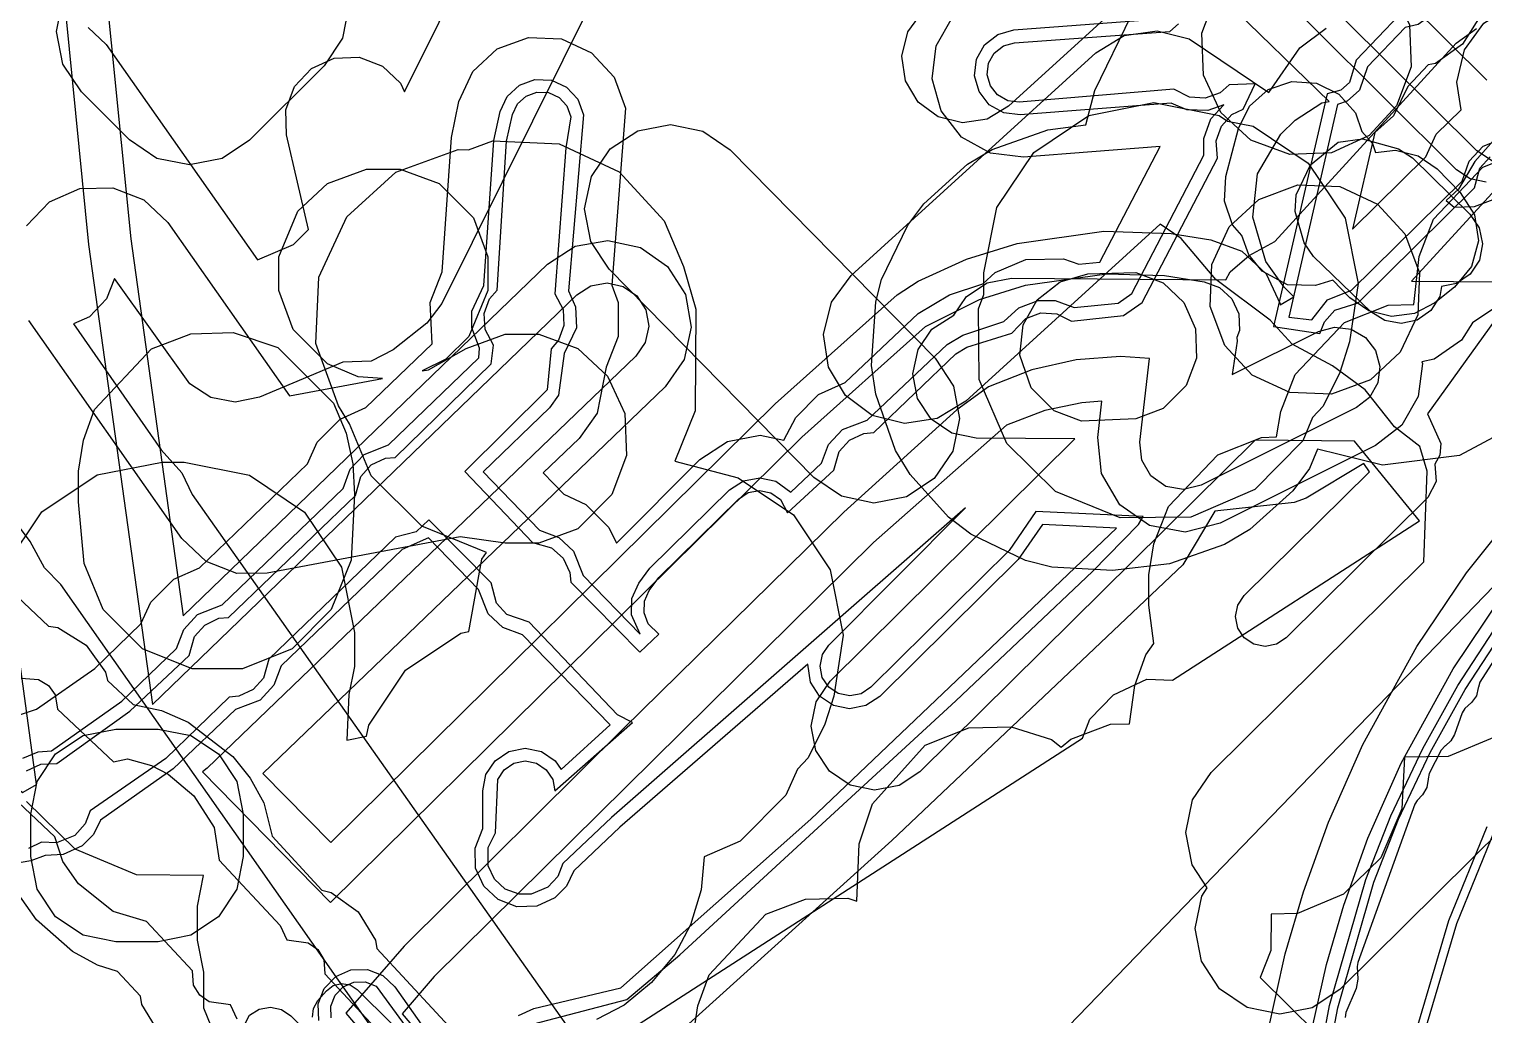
# Model space of a CAD drawing. Header units: metres. Extents: x -2677 to -840, y 169 to 1487.
# Drawn here: x -2568.76 to -2534.54, y 589.7 to 612.88 of the extents above; entities that cross this region are included whole.
import ezdxf

# ---------------------------------------------------------------- set-up
doc = ezdxf.new("R2010")
doc.units = ezdxf.units.M
doc.layers.add('AI_GREENING_EXCLUSIONS', color=1, linetype='Continuous')
doc.layers.add('AI_GREENING_LAWN', color=82, linetype='Continuous')

msp = doc.modelspace()

# ---------------------------------------------------------------- linework, layer by layer
at = {"layer": 'AI_GREENING_EXCLUSIONS'}
for points in [[(-2599.905, 621.773), (-2568.918, 594.936), (-2568.901, 594.943), (-2568.583, 595.121), (-2570.345, 608.002), (-2570.686, 611.962), (-2571.121, 615.351)], [(-2534.219, 609.697), (-2534.709, 610.021), (-2538.858, 614.142), (-2539.184, 614.626), (-2539.301, 615.198), (-2539.191, 615.771), (-2538.87, 616.258), (-2536.797, 618.366), (-2537.129, 618.693), (-2537.458, 619.177), (-2537.577, 619.75), (-2537.468, 620.325), (-2537.147, 620.814), (-2536.663, 621.143), (-2536.09, 621.262), (-2535.429, 621.097), (-2534.912, 621.261), (-2534.329, 621.211)], [(-2532.941, 621.016), (-2536.287, 617.645), (-2537.034, 615.324), (-2536.008, 614.413), (-2535.851, 614.189), (-2535.791, 613.923), (-2535.838, 613.654), (-2535.984, 613.423), (-2536.208, 613.266), (-2536.528, 613.216), (-2537.544, 612.152), (-2537.705, 611.629), (-2537.909, 611.447), (-2538.232, 611.361), (-2539.49, 605.887), (-2538.404, 605.724), (-2538.293, 606.003), (-2538.05, 606.271), (-2537.5, 606.45), (-2534.762, 609.151), (-2534.637, 609.61), (-2534.394, 609.878)], [(-2532.728, 620.805), (-2536.023, 617.484), (-2536.679, 615.448), (-2535.8, 614.63), (-2535.576, 614.311), (-2535.491, 613.93), (-2535.558, 613.546), (-2535.767, 613.216), (-2536.087, 612.992), (-2536.392, 612.924), (-2537.28, 611.993), (-2537.466, 611.448), (-2537.757, 611.189), (-2537.982, 611.111), (-2539.131, 606.111), (-2538.592, 606.048), (-2538.218, 606.52), (-2537.656, 606.744), (-2535.057, 609.31), (-2534.886, 609.778), (-2534.562, 610.127), (-2534.001, 610.351)], [(-2532.018, 620.101), (-2535.145, 616.95), (-2535.53, 615.754), (-2535.11, 615.353), (-2534.661, 614.715), (-2534.491, 613.953), (-2534.626, 613.185), (-2535.044, 612.526), (-2535.683, 612.077), (-2535.854, 612.039), (-2536.334, 611.536), (-2536.668, 610.846), (-2537.107, 610.455), (-2537.63, 608.178), (-2535.907, 609.878), (-2535.661, 610.416), (-2535.077, 610.986), (-2535.181, 611.634), (-2535.002, 612.394), (-2534.545, 613.026), (-2534.056, 613.328)], [(-2534.49, 609.284), (-2534.867, 609.361), (-2535.187, 609.574), (-2540.247, 614.616), (-2540.464, 614.941), (-2540.539, 615.324), (-2540.463, 615.706), (-2540.245, 616.031), (-2538.49, 617.782), (-2537.903, 618.26), (-2537.52, 618.335), (-2537.138, 618.259), (-2537.138, 618.259), (-2536.813, 618.041), (-2536.597, 617.717), (-2536.521, 617.334), (-2536.598, 616.951), (-2536.815, 616.627), (-2538.169, 615.347), (-2534.473, 611.683)], [(-2567.37, 612.924), (-2566.946, 612.52), (-2563.39, 607.461), (-2562.544, 607.817), (-2562.184, 608.174), (-2562.703, 610.399), (-2562.722, 610.984), (-2562.516, 611.532), (-2562.116, 611.959), (-2561.583, 612.201), (-2560.998, 612.22), (-2560.45, 612.014), (-2560.023, 611.614), (-2559.928, 611.405), (-2557.478, 616.344)], [(-2554.79, 615.01), (-2559.049, 606.428), (-2559.406, 605.965), (-2560.195, 605.339), (-2560.716, 605.072), (-2561.381, 605.052), (-2563.34, 604.228), (-2563.914, 604.11), (-2564.488, 604.221), (-2564.977, 604.544), (-2566.748, 607.022), (-2566.936, 606.538), (-2567.339, 606.115), (-2567.712, 605.95), (-2565.65, 602.993), (-2565.168, 602.45), (-2564.927, 601.937), (-2555.599, 588.722), (-2543.98, 596.213), (-2543.81, 596.658), (-2543.251, 597.232), (-2542.473, 597.597), (-2541.864, 597.577), (-2536.053, 601.323), (-2537.588, 603.196), (-2539.922, 603.214), (-2547.809, 595.42), (-2548.298, 595.097), (-2548.872, 594.986), (-2549.446, 595.103), (-2549.931, 595.431), (-2550.253, 595.919), (-2550.365, 596.493), (-2550.248, 597.067), (-2549.92, 597.552), (-2544.167, 603.245), (-2546.482, 603.263), (-2547.055, 603.381), (-2547.539, 603.71), (-2547.861, 604.199), (-2547.971, 604.774), (-2547.852, 605.347), (-2547.524, 605.831), (-2547.01, 606.157), (-2546.714, 606.594), (-2546.225, 606.916), (-2545.65, 607.026), (-2540.608, 606.988), (-2540.51, 607.178), (-2540.063, 607.556), (-2539.46, 607.89), (-2535.191, 612.55), (-2534.719, 612.896)], [(-2568.048, 614.718), (-2567.361, 607.815), (-2565.86, 597.005), (-2555.877, 606.637), (-2555.548, 606.847), (-2555.164, 606.916), (-2554.783, 606.832), (-2554.463, 606.609), (-2554.252, 606.28), (-2554.184, 605.896), (-2554.267, 605.515), (-2554.491, 605.195), (-2564.571, 595.504), (-2564.684, 595.418), (-2561.667, 592.345), (-2550.581, 603.292), (-2547.673, 605.892), (-2546.402, 606.522), (-2545.327, 606.863), (-2543.409, 607.131), (-2542.051, 607.091), (-2541.125, 606.944), (-2540.759, 606.808), (-2540.472, 606.543), (-2540.309, 606.189), (-2540.294, 605.799), (-2540.355, 605.635), (-2540.348, 605.549), (-2540.462, 604.759), (-2538.43, 605.774), (-2538.054, 605.876), (-2537.667, 605.827), (-2537.328, 605.634), (-2537.089, 605.325), (-2536.986, 604.949), (-2537.035, 604.562), (-2537.229, 604.223), (-2537.537, 603.984), (-2541.191, 602.16), (-2541.604, 602.056), (-2542.024, 602.132), (-2542.373, 602.377), (-2542.588, 602.744), (-2542.632, 603.168), (-2542.408, 605.138), (-2543.091, 605.183), (-2544.133, 605.104), (-2545.176, 604.869), (-2546.196, 604.475), (-2546.939, 603.932), (-2549.599, 601.523), (-2554.784, 596.433), (-2559.935, 591.317), (-2561.309, 589.744), (-2558.476, 586.422)], [(-2567.054, 614.831), (-2566.37, 607.948), (-2565.137, 599.084), (-2556.57, 607.358), (-2555.912, 607.778), (-2555.144, 607.916), (-2554.382, 607.748), (-2553.742, 607.302), (-2553.321, 606.645), (-2553.184, 605.877), (-2553.351, 605.114), (-2553.798, 604.474), (-2563.26, 595.378), (-2561.66, 593.757), (-2551.213, 604.07), (-2548.339, 606.638), (-2547.849, 606.96), (-2546.71, 607.473), (-2545.519, 607.844), (-2543.483, 608.128), (-2541.894, 608.079), (-2540.967, 607.931), (-2540.236, 607.66), (-2539.663, 607.13), (-2539.337, 606.421), (-2539.336, 606.4), (-2539.01, 606.59), (-2539.243, 606.814), (-2539.674, 607.422), (-2539.974, 608.459), (-2539.866, 609.477), (-2539.317, 610.414), (-2538.979, 610.739), (-2538.353, 611.147), (-2538.179, 611.183), (-2540.617, 613.55)], [(-2533.513, 603.711), (-2535.119, 602.855), (-2536.926, 602.631), (-2538.454, 603.009), (-2538.646, 602.548), (-2539.039, 602.023), (-2540.051, 601.118), (-2540.64, 600.763), (-2541.936, 600.309), (-2543.281, 600.151), (-2544.703, 600.232), (-2545.323, 600.387), (-2546.606, 601.007), (-2547.138, 601.409), (-2548.036, 602.412), (-2548.378, 602.975), (-2548.845, 604.297), (-2548.946, 604.973), (-2548.845, 606.47), (-2548.709, 606.998), (-2548.09, 608.276), (-2547.718, 608.778), (-2546.685, 609.706), (-2546.111, 610.053), (-2544.8, 610.515), (-2543.908, 610.635), (-2543.695, 611.442), (-2542.837, 613.195)], [(-2569.171, 596.694), (-2568.583, 596.893), (-2567.217, 597.852), (-2566.128, 598.899), (-2565.895, 599.408), (-2565.355, 599.948), (-2564.755, 600.219), (-2562.213, 602.663), (-2561.98, 603.171), (-2561.439, 603.711), (-2560.839, 603.983), (-2559.276, 605.485), (-2559.327, 606.451), (-2559.044, 607.179), (-2558.825, 610.336), (-2558.651, 611.18), (-2558.323, 611.888), (-2557.75, 612.418), (-2557.017, 612.687), (-2556.237, 612.656), (-2555.529, 612.328), (-2555, 611.755), (-2554.731, 611.022), (-2555.056, 606.859), (-2554.906, 606.451), (-2554.906, 605.659), (-2555.19, 604.931), (-2555.399, 603.849), (-2555.825, 603.254), (-2556.666, 602.446), (-2556.18, 601.944), (-2555.663, 601.708), (-2555.122, 601.167), (-2554.946, 600.795), (-2552.985, 602.762), (-2552.332, 603.19), (-2551.565, 603.335), (-2551.005, 603.218), (-2550.729, 603.754), (-2550.189, 604.294), (-2549.566, 604.575), (-2547.852, 606.193), (-2547.112, 606.636), (-2546.328, 606.897), (-2546.039, 607.16), (-2545.317, 607.462), (-2544.428, 607.482), (-2544.071, 607.354), (-2543.576, 607.402), (-2542.157, 610.119), (-2545.371, 609.871), (-2546.146, 609.964), (-2546.826, 610.346), (-2547.309, 610.96), (-2547.519, 611.711), (-2547.426, 612.486), (-2547.044, 613.166)], [(-2568.906, 595.742), (-2568.545, 595.893), (-2568.229, 595.913), (-2566.58, 597.078), (-2565.289, 598.317), (-2565.12, 598.769), (-2564.796, 599.119), (-2564.22, 599.343), (-2561.373, 602.081), (-2561.204, 602.533), (-2560.88, 602.882), (-2560.304, 603.107), (-2558.182, 605.15), (-2558.165, 605.381), (-2558.347, 605.857), (-2558.347, 606.253), (-2558.06, 606.853), (-2557.828, 610.267), (-2557.678, 610.946), (-2557.515, 611.3), (-2557.228, 611.564), (-2556.862, 611.699), (-2556.472, 611.683), (-2556.118, 611.52), (-2555.853, 611.233), (-2555.718, 610.867), (-2556.069, 606.728), (-2555.906, 606.35), (-2555.887, 605.857), (-2556.174, 605.257), (-2556.305, 604.273), (-2556.518, 603.975), (-2558.082, 602.472), (-2556.758, 601.102), (-2556.301, 600.932), (-2555.952, 600.608), (-2555.727, 600.036), (-2554.384, 598.653), (-2554.591, 599.107), (-2554.58, 599.497), (-2554.42, 599.853), (-2554.161, 600.206), (-2552.284, 602.048), (-2551.958, 602.262), (-2551.574, 602.335), (-2551.192, 602.255), (-2550.843, 601.995), (-2550.121, 602.675), (-2549.954, 603.116), (-2549.63, 603.465), (-2549.044, 603.69), (-2547.166, 605.466), (-2546.796, 605.687), (-2545.833, 606.004), (-2545.48, 606.331), (-2545.022, 606.502), (-2544.626, 606.502), (-2544.181, 606.337), (-2543.146, 606.438), (-2542.826, 606.669), (-2541.133, 609.917), (-2541.133, 610.313), (-2540.962, 610.771), (-2540.655, 611.105), (-2541.036, 610.966), (-2541.529, 610.986), (-2541.899, 611.143), (-2545.448, 610.868), (-2545.836, 610.915), (-2546.176, 611.106), (-2546.417, 611.413), (-2546.522, 611.788), (-2546.476, 612.176), (-2546.285, 612.516), (-2545.978, 612.757), (-2545.602, 612.862), (-2542.038, 613.133)], [(-2568.818, 595.439), (-2568.486, 595.599), (-2568.105, 595.617), (-2566.388, 596.846), (-2564.996, 598.155), (-2564.871, 598.602), (-2564.628, 598.87), (-2564.296, 599.029), (-2564.066, 599.049), (-2561.081, 601.919), (-2560.955, 602.365), (-2560.713, 602.634), (-2560.38, 602.793), (-2560.15, 602.813), (-2557.891, 605.014), (-2557.84, 605.453), (-2558.033, 605.819), (-2558.053, 606.193), (-2557.928, 606.544), (-2557.75, 606.747), (-2557.528, 610.246), (-2557.387, 610.875), (-2557.272, 611.123), (-2557.071, 611.308), (-2556.815, 611.403), (-2556.542, 611.392), (-2556.294, 611.277), (-2556.109, 611.076), (-2556.015, 610.82), (-2556.136, 610.091), (-2556.393, 606.657), (-2556.2, 606.291), (-2556.181, 605.916), (-2556.306, 605.566), (-2556.484, 605.363), (-2556.577, 604.4), (-2558.507, 602.479), (-2556.919, 600.809), (-2556.469, 600.683), (-2556.2, 600.441), (-2556.041, 600.108), (-2556.021, 599.882), (-2554.394, 598.231), (-2553.944, 598.656), (-2554.198, 598.901), (-2554.295, 599.157), (-2554.287, 599.43), (-2554.175, 599.679), (-2553.951, 599.992), (-2552.074, 601.834), (-2551.845, 601.984), (-2551.577, 602.035), (-2551.31, 601.979), (-2551.084, 601.825), (-2550.918, 601.512), (-2549.831, 602.51), (-2549.705, 602.948), (-2549.463, 603.217), (-2549.13, 603.376), (-2548.892, 603.396), (-2546.96, 605.248), (-2546.701, 605.402), (-2545.647, 605.73), (-2545.313, 606.082), (-2544.963, 606.208), (-2544.588, 606.188), (-2544.239, 606.012), (-2543.019, 606.149), (-2542.583, 606.451), (-2540.808, 609.852), (-2540.839, 610.253), (-2540.713, 610.604), (-2540.471, 610.872), (-2540.205, 611.003), (-2539.919, 611.596), (-2540.536, 611.569), (-2540.745, 611.386), (-2541.095, 611.26), (-2541.47, 611.28), (-2541.831, 611.468), (-2545.471, 611.167), (-2545.743, 611.2), (-2545.981, 611.334), (-2546.149, 611.548), (-2546.223, 611.811), (-2546.191, 612.083), (-2546.057, 612.321), (-2545.842, 612.489), (-2545.579, 612.563), (-2541.931, 612.824), (-2541.722, 613.007)], [(-2532.556, 595.623), (-2537.928, 590.303), (-2538.579, 589.873), (-2539.345, 589.724), (-2540.11, 589.88), (-2540.757, 590.317), (-2541.187, 590.968), (-2541.335, 591.734), (-2541.179, 592.499), (-2541.048, 592.693), (-2541.403, 593.23), (-2541.551, 593.996), (-2541.395, 594.76), (-2540.958, 595.407), (-2535.957, 600.359), (-2535.879, 602.491), (-2536.046, 603.068), (-2536.641, 603.528), (-2537.332, 604.399), (-2538.105, 604.967), (-2539.048, 605.473), (-2539.567, 606.041), (-2540.848, 606.993), (-2541.666, 607.957), (-2542.155, 608.296), (-2546.73, 604.132), (-2547.399, 603.729), (-2548.17, 603.613), (-2548.928, 603.801), (-2549.556, 604.264), (-2549.958, 604.933), (-2550.074, 605.704), (-2549.886, 606.462), (-2549.423, 607.09), (-2543.67, 612.327), (-2543.001, 612.729), (-2542.229, 612.846), (-2541.472, 612.658), (-2539.604, 611.394), (-2538.869, 612.444), (-2538.255, 612.908)], [(-2533.499, 611.18), (-2534.755, 609.77), (-2535.138, 609.119), (-2535.431, 608.856), (-2535.24, 608.694), (-2534.76, 608.713), (-2532.98, 609.378)], [(-2532.979, 610.523), (-2536.248, 606.955), (-2529.356, 606.904)], [(-2569.327, 600.235), (-2568.459, 601.532), (-2567.162, 602.4), (-2565.631, 602.704), (-2565.109, 602.699), (-2565.109, 602.699), (-2563.578, 602.395), (-2562.281, 601.527), (-2561.413, 600.23), (-2561.109, 598.699), (-2561.109, 597.893), (-2561.24, 597.234), (-2561.285, 596.162), (-2560.823, 596.254), (-2560.772, 596.513), (-2559.904, 597.81), (-2558.607, 598.678), (-2558.413, 598.716), (-2558.109, 600.42), (-2558.004, 600.575), (-2559.525, 601.195), (-2560.712, 602.382), (-2561.222, 603.601), (-2561.479, 604.026), (-2562.013, 605.492), (-2561.945, 607.052), (-2561.285, 608.466), (-2560.134, 609.52), (-2558.668, 610.054), (-2558.428, 610.044), (-2557.851, 610.254), (-2556.292, 610.186), (-2554.877, 609.526), (-2553.823, 608.375), (-2553.37, 607.302), (-2553.078, 606.299), (-2553.09, 603.904), (-2553.568, 602.721), (-2552.08, 602.332), (-2550.783, 601.464), (-2549.915, 600.167), (-2549.611, 598.636), (-2549.832, 597.195), (-2550.044, 596.54), (-2550.437, 595.75), (-2550.686, 595.483), (-2550.958, 594.87), (-2552.038, 593.79), (-2552.883, 593.42), (-2552.955, 592.643), (-2553.203, 591.824), (-2553.575, 591.121), (-2554.119, 590.467), (-2554.762, 589.934), (-2555.416, 589.599)], [(-2531.482, 609.936), (-2535.866, 603.84), (-2535.554, 603.137), (-2535.581, 602.866), (-2535.697, 602.65), (-2535.662, 602.244), (-2535.858, 601.869), (-2539.192, 598.568), (-2539.42, 598.417), (-2539.688, 598.365), (-2539.956, 598.42), (-2540.182, 598.573), (-2540.333, 598.8), (-2540.385, 599.069), (-2540.33, 599.336), (-2540.177, 599.563), (-2537.235, 602.476), (-2537.364, 602.671), (-2538.722, 601.851), (-2539.007, 601.755), (-2540.872, 601.549), (-2541.626, 600.286), (-2548.465, 593.806), (-2553.893, 588.904)], [(-2553.144, 589.191), (-2553.027, 589.918), (-2552.766, 590.642), (-2551.429, 592.072), (-2550.498, 592.422), (-2549.504, 592.449), (-2549.291, 592.381), (-2549.235, 593.723), (-2548.924, 594.67), (-2547.686, 596.043), (-2546.656, 596.45), (-2545.662, 596.477), (-2544.713, 596.177), (-2544.481, 596.001), (-2544.259, 596.189), (-2543.328, 596.539), (-2542.878, 596.551), (-2542.753, 597.448), (-2542.492, 598.172), (-2542.304, 598.439), (-2542.42, 599.334), (-2542.419, 600.052), (-2542.302, 600.779), (-2541.963, 601.654), (-2540.803, 602.876), (-2539.773, 603.283), (-2539.419, 603.293), (-2539.32, 603.888), (-2538.981, 604.763), (-2537.821, 605.985), (-2536.791, 606.392), (-2536.191, 606.408), (-2536.064, 607.539), (-2535.725, 608.414), (-2534.565, 609.636), (-2533.535, 610.043)], [(-2568.821, 608.254), (-2568.282, 608.818), (-2567.569, 609.134), (-2566.788, 609.153), (-2566.061, 608.871), (-2565.496, 608.333), (-2562.632, 604.259), (-2560.444, 604.671), (-2561.019, 604.71), (-2561.742, 605.012), (-2562.548, 605.818), (-2562.889, 606.735), (-2562.889, 607.527), (-2562.441, 608.603), (-2561.742, 609.25), (-2560.825, 609.591), (-2560.825, 609.591), (-2560.033, 609.591), (-2559.116, 609.25), (-2558.31, 608.444), (-2557.969, 607.527), (-2557.969, 606.735), (-2558.417, 605.659), (-2558.957, 605.119), (-2559.514, 604.846), (-2559.364, 604.874), (-2558.482, 605.371), (-2557.565, 605.712), (-2556.773, 605.712), (-2555.856, 605.371), (-2555.157, 604.724), (-2554.748, 603.842), (-2554.709, 602.856), (-2555.05, 601.939), (-2555.856, 601.133), (-2556.773, 600.792), (-2557.565, 600.792), (-2558.624, 600.943), (-2563.157, 600.09), (-2563.87, 600.085), (-2564.598, 600.366), (-2565.163, 600.905), (-2568.768, 606.032)], [(-2534.147, 606.422), (-2534.809, 605.978), (-2535.069, 605.572), (-2535.71, 605.126), (-2536.001, 605.062), (-2535.989, 605.019), (-2536.087, 604.245), (-2536.474, 603.567), (-2537.091, 603.089), (-2540.745, 601.266), (-2541.571, 601.056), (-2542.409, 601.21), (-2543.107, 601.698), (-2543.539, 602.433), (-2543.625, 603.281), (-2543.528, 604.135), (-2543.998, 604.099), (-2544.867, 603.918), (-2545.77, 603.569), (-2548.898, 600.81), (-2559.23, 590.608), (-2559.988, 589.726), (-2557.766, 587.126)], [(-2524.798, 552.142), (-2540.803, 568.239), (-2541.447, 568.756), (-2541.684, 569.111), (-2557.718, 585.162), (-2568.013, 599.821), (-2568.398, 600.212), (-2568.731, 600.832), (-2569.281, 601.575)], [(-2557.07, 589.446), (-2554.698, 590.064), (-2553.455, 591.119), (-2546.96, 597.092), (-2543.751, 600.132), (-2542.664, 601.231), (-2542.556, 601.421), (-2545.079, 601.544), (-2545.711, 600.626), (-2548.963, 597.406), (-2549.191, 597.255), (-2549.459, 597.203), (-2549.727, 597.258), (-2549.953, 597.411), (-2550.104, 597.639), (-2550.156, 597.907), (-2550.101, 598.175), (-2549.949, 598.401), (-2546.738, 601.626), (-2555.062, 594.345), (-2556.209, 593.266), (-2556.326, 592.958), (-2556.558, 592.705), (-2556.952, 592.541), (-2557.23, 592.541), (-2557.56, 592.662), (-2557.813, 592.894), (-2557.961, 593.211), (-2557.961, 593.643), (-2557.791, 593.982), (-2557.738, 595.242), (-2557.586, 595.469), (-2557.359, 595.621), (-2557.091, 595.674), (-2556.823, 595.621), (-2556.596, 595.469), (-2556.444, 595.242), (-2556.391, 594.973), (-2554.571, 596.579), (-2554.919, 596.761), (-2556.996, 598.936), (-2557.526, 599.115), (-2557.768, 599.384), (-2557.894, 599.863), (-2559.361, 601.348), (-2559.656, 601.066), (-2560.139, 600.94), (-2563.124, 598.071), (-2563.249, 597.624), (-2563.492, 597.356), (-2563.824, 597.196), (-2564.054, 597.177), (-2565.54, 595.731), (-2567.322, 594.502), (-2567.439, 594.194), (-2567.682, 593.925), (-2568.111, 593.746), (-2568.467, 593.762), (-2568.772, 593.619)], [(-2531.899, 565.099), (-2535.363, 568.96), (-2535.672, 569.419), (-2537.822, 573.828), (-2538.792, 576.023), (-2539.522, 578.322), (-2539.998, 582.405), (-2540.074, 584.094), (-2540.032, 585.952), (-2539.897, 587.516), (-2539.64, 589.228), (-2539.214, 591.139), (-2538.788, 592.598), (-2538.198, 594.235), (-2537.388, 596.063), (-2536.119, 598.364), (-2534.948, 600.1), (-2533.565, 601.83)], [(-2557.245, 589.689), (-2556.891, 589.852), (-2554.842, 590.338), (-2550.375, 594.304), (-2543.184, 601.151), (-2544.924, 601.237), (-2545.5, 600.413), (-2548.752, 597.193), (-2549.078, 596.978), (-2549.461, 596.903), (-2549.843, 596.981), (-2550.167, 597.2), (-2550.382, 597.525), (-2550.447, 597.952), (-2554.864, 594.12), (-2555.95, 593.095), (-2556.12, 592.727), (-2556.391, 592.456), (-2556.815, 592.262), (-2557.289, 592.247), (-2557.728, 592.414), (-2558.062, 592.727), (-2558.256, 593.151), (-2558.271, 593.625), (-2558.091, 594.084), (-2558.091, 594.974), (-2558.015, 595.357), (-2557.798, 595.681), (-2557.474, 595.898), (-2557.091, 595.974), (-2556.708, 595.898), (-2556.384, 595.681), (-2556.245, 595.473), (-2555.09, 596.522), (-2557.157, 598.643), (-2557.614, 598.813), (-2557.963, 599.137), (-2558.188, 599.709), (-2559.362, 600.918), (-2559.985, 600.646), (-2562.831, 597.909), (-2563.001, 597.457), (-2563.324, 597.107), (-2563.901, 596.883), (-2565.367, 595.486), (-2567.081, 594.286), (-2567.244, 593.947), (-2567.514, 593.676), (-2567.955, 593.472), (-2568.382, 593.452), (-2568.722, 593.323), (-2569.224, 593.239)], [(-2570.788, 601.184), (-2568.303, 598.847), (-2568.08, 598.811), (-2567.417, 598.4), (-2566.961, 597.766), (-2566.915, 597.569), (-2566.311, 597.005), (-2565.647, 596.863), (-2565.014, 596.588), (-2563.97, 595.78), (-2563.562, 595.27), (-2563.241, 594.692), (-2563.039, 593.906), (-2561.872, 592.635), (-2561.653, 592.583), (-2561.02, 592.127), (-2560.61, 591.463), (-2560.578, 591.263), (-2557.793, 588.253)], [(-2531.155, 565.766), (-2534.619, 569.628), (-2536.923, 574.266), (-2537.814, 576.265), (-2538.331, 577.764), (-2538.529, 578.443), (-2539, 582.475), (-2539.074, 584.1), (-2539.034, 585.893), (-2538.658, 589.04), (-2538.247, 590.886), (-2537.839, 592.283), (-2537.272, 593.858), (-2536.488, 595.626), (-2535.266, 597.842), (-2534.14, 599.511)], [(-2534.504, 569.989), (-2537.533, 576.373), (-2538.233, 578.489), (-2538.753, 583.407), (-2538.736, 585.839), (-2538.473, 588.327), (-2538.172, 589.922), (-2538.172, 589.922), (-2537.318, 592.886), (-2536.729, 594.388), (-2535.982, 595.968), (-2535.153, 597.45), (-2534.2, 598.912)], [(-2534.324, 570.077), (-2537.353, 576.458), (-2538.034, 578.51), (-2538.553, 583.405), (-2538.536, 585.838), (-2538.274, 588.306), (-2537.978, 589.873), (-2537.978, 589.873), (-2537.128, 592.825), (-2536.548, 594.303), (-2535.807, 595.871), (-2534.979, 597.352), (-2534.032, 598.803)], [(-2569.044, 597.629), (-2568.536, 597.593), (-2568.304, 597.449), (-2568.144, 597.228), (-2568.094, 596.891), (-2566.772, 595.657), (-2566.443, 595.721), (-2565.882, 595.567), (-2565.488, 595.363), (-2564.881, 594.853), (-2564.403, 594.11), (-2564.291, 593.343), (-2562.857, 591.803), (-2562.698, 591.472), (-2562.193, 591.401), (-2561.972, 591.241), (-2561.828, 591.009), (-2561.801, 590.669), (-2558.778, 587.421)], [(-2534.295, 596.235), (-2535.379, 595.782), (-2536.408, 595.765), (-2536.47, 594.55), (-2536.968, 593.399), (-2537.845, 592.544), (-2538.929, 592.091), (-2539.549, 592.074), (-2539.557, 591.218), (-2539.805, 590.584), (-2538.468, 589.265)], [(-2563.862, 589.607), (-2564.021, 589.938), (-2564.526, 590.009), (-2564.747, 590.169), (-2564.891, 590.401), (-2564.918, 590.741), (-2565.997, 591.9), (-2566.783, 592.135), (-2567.597, 592.786), (-2567.962, 593.307), (-2568.155, 593.894), (-2569.448, 595.102)], [(-2564.029, 588.342), (-2564.649, 589.864), (-2564.649, 590.707), (-2564.798, 591.457), (-2564.798, 592.259), (-2564.655, 592.98), (-2566.23, 592.996), (-2567.675, 593.6), (-2568.819, 594.723)], [(-2534.473, 594.125), (-2535.376, 591.915), (-2536.325, 588.705), (-2536.57, 584.185), (-2536.427, 581.318), (-2536.098, 578.951), (-2535.505, 577.219), (-2533.974, 573.915)], [(-2534.292, 594.04), (-2535.187, 591.848), (-2536.126, 588.671), (-2536.37, 584.18), (-2536.228, 581.34), (-2535.903, 578.998), (-2535.319, 577.293), (-2533.793, 574.002)], [(-2565.699, 589.283), (-2566.109, 589.947), (-2566.141, 590.147), (-2566.678, 590.723), (-2567.153, 590.873), (-2567.737, 591.193), (-2568.583, 591.938), (-2569.073, 592.632)], [(-2561.948, 589.571), (-2561.957, 589.961), (-2561.817, 590.325), (-2561.547, 590.608), (-2561.19, 590.766), (-2560.8, 590.775), (-2560.437, 590.634), (-2560.154, 590.365), (-2558.674, 588.26)], [(-2561.655, 589.637), (-2561.662, 589.91), (-2561.563, 590.165), (-2561.375, 590.362), (-2561.125, 590.473), (-2560.852, 590.479), (-2560.597, 590.381), (-2558.827, 587.956)], [(-2453.052, 475.184), (-2563.255, 584.829), (-2564.047, 586.016), (-2564.332, 587.253), (-2564.18, 588.518), (-2563.573, 589.696), (-2563.347, 589.837), (-2563.084, 589.883), (-2562.823, 589.828), (-2562.602, 589.68), (-2545.216, 572.383), (-2544.537, 572.426), (-2543.974, 572.238), (-2543.68, 572.035), (-2543.194, 571.34), (-2543.088, 570.762), (-2543.147, 570.324), (-2535.267, 562.485), (-2531.333, 566.415)]]:
    msp.add_lwpolyline(points, dxfattribs=at)
for points in [[(-2541.717, 618.62), (-2541.138, 618.707), (-2540.57, 618.566), (-2540.099, 618.219), (-2539.797, 617.717), (-2539.71, 617.139), (-2539.851, 616.571), (-2540.199, 616.1), (-2545.726, 611.068), (-2546.228, 610.766), (-2546.806, 610.679), (-2547.374, 610.82), (-2547.845, 611.167), (-2548.147, 611.669), (-2548.234, 612.247), (-2548.093, 612.815), (-2547.746, 613.286), (-2542.218, 618.318), (-2541.717, 618.62)], [(-2565.779, 615.981), (-2565.13, 616.414), (-2564.364, 616.566), (-2563.599, 616.413), (-2562.951, 615.978), (-2561.82, 614.846), (-2561.387, 614.197), (-2561.236, 613.431), (-2561.389, 612.666), (-2561.823, 612.017), (-2563.572, 610.273), (-2564.221, 609.84), (-2564.986, 609.688), (-2565.752, 609.841), (-2566.4, 610.276), (-2567.53, 611.408), (-2567.963, 612.057), (-2568.115, 612.823), (-2567.962, 613.588), (-2567.527, 614.237), (-2565.779, 615.981)], [(-2536.293, 612.981), (-2536.254, 611.995), (-2536.595, 611.078), (-2537.242, 610.379), (-2538.124, 609.97), (-2539.11, 609.931), (-2540.027, 610.272), (-2540.726, 610.919), (-2541.135, 611.801), (-2541.174, 612.787), (-2540.833, 613.704), (-2540.186, 614.403), (-2539.304, 614.812), (-2538.318, 614.851), (-2537.401, 614.51), (-2536.702, 613.863), (-2536.293, 612.981)], [(-2540.054, 611.072), (-2539.615, 611.459), (-2539.061, 611.649), (-2538.477, 611.612), (-2537.952, 611.355), (-2537.564, 610.916), (-2537.414, 610.478), (-2537.165, 610.194), (-2537.092, 609.979), (-2536.62, 610.037), (-2536.09, 609.906), (-2535.642, 609.594), (-2535.099, 609.044), (-2534.762, 608.518), (-2534.669, 607.901), (-2534.835, 607.299), (-2535.231, 606.817), (-2535.693, 606.449), (-2536.175, 606.192), (-2536.717, 606.125), (-2537.247, 606.256), (-2537.695, 606.568), (-2538.099, 606.977), (-2538.505, 606.855), (-2539.162, 606.87), (-2539.757, 607.189), (-2540.07, 607.572), (-2540.232, 608.029), (-2540.455, 608.282), (-2540.646, 608.836), (-2540.609, 609.421), (-2540.311, 610.546), (-2540.054, 611.072)], [(-2540.572, 610.718), (-2539.969, 610.599), (-2538.672, 609.731), (-2537.804, 608.434), (-2537.5, 606.903), (-2537.707, 605.532), (-2537.933, 604.807), (-2538.326, 604.017), (-2538.575, 603.75), (-2538.804, 603.201), (-2539.927, 602.057), (-2541.436, 601.41), (-2543.097, 601.394), (-2544.619, 602.014), (-2545.763, 603.137), (-2546.41, 604.646), (-2546.426, 606.307), (-2546.302, 606.643), (-2546.302, 607.156), (-2545.998, 608.687), (-2545.13, 609.984), (-2543.833, 610.852), (-2542.302, 611.156), (-2540.771, 610.852), (-2540.572, 610.718)], [(-2548.123, 601.886), (-2548.89, 601.74), (-2549.654, 601.899), (-2550.299, 602.337), (-2555.119, 607.236), (-2555.547, 607.888), (-2555.693, 608.655), (-2555.535, 609.419), (-2555.096, 610.064), (-2554.443, 610.493), (-2553.677, 610.639), (-2552.913, 610.48), (-2552.267, 610.041), (-2547.448, 605.143), (-2547.02, 604.49), (-2546.874, 603.724), (-2547.032, 602.96), (-2547.471, 602.314), (-2548.123, 601.886)], [(-2534.656, 608.213), (-2534.576, 607.831), (-2534.648, 607.448), (-2534.862, 607.121), (-2535.184, 606.901), (-2535.537, 606.827), (-2535.579, 606.594), (-2535.79, 606.265), (-2536.11, 606.043), (-2536.491, 605.959), (-2536.875, 606.028), (-2537.204, 606.239), (-2538.55, 607.535), (-2538.773, 607.855), (-2538.984, 608.596), (-2538.961, 608.986), (-2538.624, 609.693), (-2537.973, 610.222), (-2537.398, 610.3), (-2536.551, 610.069), (-2536.225, 609.856), (-2534.876, 608.535), (-2534.656, 608.213)], [(-2536.099, 606.168), (-2536.508, 605.286), (-2537.207, 604.639), (-2538.124, 604.298), (-2539.11, 604.337), (-2539.992, 604.746), (-2540.639, 605.445), (-2540.98, 606.362), (-2540.941, 607.348), (-2540.532, 608.23), (-2539.833, 608.877), (-2538.916, 609.218), (-2537.93, 609.179), (-2537.048, 608.77), (-2536.401, 608.071), (-2536.06, 607.154), (-2536.099, 606.168)], [(-2541.548, 604.505), (-2542.087, 603.966), (-2542.726, 603.72), (-2544.01, 603.663), (-2544.649, 603.909), (-2545.188, 604.448), (-2545.455, 605.217), (-2545.376, 605.929), (-2545.048, 606.515), (-2544.51, 606.941), (-2543.857, 607.128), (-2542.726, 607.161), (-2542.087, 606.915), (-2541.602, 606.456), (-2541.322, 605.835), (-2541.302, 605.144), (-2541.548, 604.505)], [(-2561.599, 604.089), (-2561.299, 603.379), (-2561.144, 602.66), (-2561.105, 601.943), (-2561.182, 600.398), (-2561.652, 599.233), (-2562.574, 598.311), (-2563.739, 597.841), (-2564.927, 597.841), (-2566.092, 598.311), (-2567.014, 599.233), (-2567.467, 600.317), (-2567.6, 601.77), (-2567.599, 602.488), (-2567.482, 603.215), (-2567.221, 603.939), (-2565.884, 605.369), (-2564.953, 605.719), (-2563.959, 605.746), (-2562.909, 605.394), (-2561.599, 604.089)], [(-2564.307, 592.011), (-2564.956, 591.577), (-2565.721, 591.425), (-2566.721, 591.425), (-2567.486, 591.577), (-2568.135, 592.011), (-2568.569, 592.66), (-2568.721, 593.425), (-2568.721, 594.425), (-2568.569, 595.19), (-2568.135, 595.839), (-2567.486, 596.273), (-2566.721, 596.425), (-2565.721, 596.425), (-2564.956, 596.273), (-2564.307, 595.839), (-2563.873, 595.19), (-2563.721, 594.425), (-2563.721, 593.425), (-2563.873, 592.66), (-2564.307, 592.011)]]:
    msp.add_lwpolyline(points, close=True, dxfattribs=at)
at = {"layer": 'AI_GREENING_LAWN'}
for points in [[(-2552.033, 581.452), (-2534.084, 600.021)], [(-2534.298, 598.053), (-2534.634, 597.531), (-2534.673, 597.411), (-2534.674, 597.393), (-2534.72, 597.208), (-2534.832, 597.053), (-2534.992, 596.905), (-2535.057, 596.805), (-2535.232, 596.299), (-2535.317, 596.148), (-2535.448, 596.034), (-2535.455, 596.03), (-2535.547, 595.931), (-2535.829, 595.379), (-2535.856, 595.256), (-2535.855, 595.244), (-2535.885, 595.05), (-2535.988, 594.882), (-2536.113, 594.747), (-2536.165, 594.662), (-2537.505, 590.937), (-2537.52, 590.842), (-2537.506, 590.546), (-2537.545, 590.326), (-2537.786, 589.762), (-2537.805, 589.643)], [(-2562.092, 589.651), (-2562.073, 589.858), (-2561.971, 590.04), (-2561.768, 590.272), (-2561.606, 590.393), (-2561.409, 590.441), (-2561.21, 590.407), (-2561.04, 590.297), (-2552.103, 581.451)]]:
    msp.add_lwpolyline(points, dxfattribs=at)

doc.saveas('drawing.dxf')
